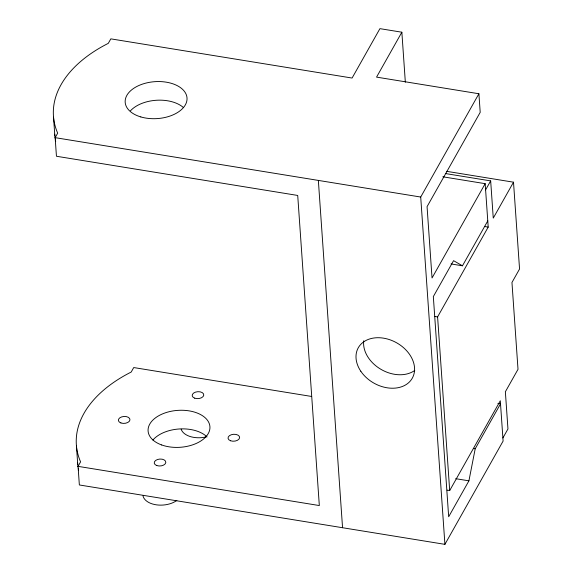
<?xml version="1.0" encoding="UTF-8"?>
<svg xmlns="http://www.w3.org/2000/svg" width="573" height="573" viewBox="0 0 573 573"><rect width="100%" height="100%" fill="white"/><g stroke="black" fill="none" stroke-linecap="round" stroke-linejoin="round"><path stroke-width="0.86" d="M487.766 220.892L462.461 265.8L453.572 260.665L433.331 296.592L448.673 516.76L468.922 480.833L475.21 448.759L500.516 403.85L497.873 403.421M447.055 490.137L449.69 490.567L500.301 400.749L503.108 441.06L444.913 544.35L79.353 484.966L78.057 466.358L319.326 505.551L297.716 195.45L56.448 156.257L55.151 137.656L57.68 133.165A140.772 84.023 -4 0 1 108.29 43.347L110.818 38.857L352.087 78.05L379.92 28.65L401.859 32.21L405.34 82.211M78.057 466.358L80.585 461.867A140.772 84.023 -4 0 1 131.196 372.049L133.724 367.558L311.597 396.459M401.859 32.21L376.554 77.119L478.906 93.75L480.203 112.358L427.064 206.66L432.035 277.984L485.173 183.675L442.822 176.799M444.913 544.35L420.711 197.04L478.906 93.75M485.61 189.878L490.667 180.896L445.787 173.605M449.69 490.567L437.593 316.912L488.203 227.094L485.173 183.675M446.625 171.32L513.508 182.185L493.26 218.112L490.667 180.896M502.893 437.958L507.957 428.976L505.365 391.767L518.013 369.313L511.961 282.482L519.553 269.009L513.508 182.185M55.151 137.656L420.711 197.04M484.679 226.521L488.203 227.094M450.994 263.938L462.461 265.8M434.95 316.482L437.593 316.912M473.448 448.473L475.21 448.759M455.685 478.684L468.922 480.833M318.352 180.409L342.554 527.719M53.54 117.214L54.836 135.815M76.445 445.916L77.742 464.524M152.891 440.064A30.992 18.501 -4 0 1 179.621 428.948A30.992 18.501 -4 0 1 207.054 436.927M55.688 141.481A140.772 84.023 -4 0 1 55.38 139.869M55.123 138.251A140.772 84.023 -4 0 1 54.707 134.189M78.594 470.182A140.772 84.023 -4 0 1 78.286 468.571M78.028 466.959A140.772 84.023 -4 0 1 77.613 462.898M130.479 110.797A30.992 18.501 -4 0 1 183.482 107.602M414.78 370.402A30.992 23.142 29.4 0 1 381.052 369.399A30.992 23.142 29.4 0 1 363.74 340.77M206.251 436.877A19.375 11.56 -4 0 1 181.154 429.206M176.842 500.43A19.375 11.56 -4 0 1 156.615 504.87A19.375 11.56 -4 0 1 142.999 495.853M161.658 444.956A30.992 18.501 -4 0 0 209.868 428.776A30.992 18.501 -4 0 0 165.482 412.775A30.992 18.501 -4 0 0 161.658 444.956M156.773 465.541A5.809 3.467 -4 0 0 165.812 462.504A5.809 3.467 -4 0 0 157.489 459.51A5.809 3.467 -4 0 0 156.773 465.541M230.582 440.766A5.809 3.467 -4 0 0 239.621 437.736A5.809 3.467 -4 0 0 231.299 434.735A5.809 3.467 -4 0 0 230.582 440.766M120.917 422.953A5.809 3.467 -4 0 0 129.956 419.916A5.809 3.467 -4 0 0 121.634 416.915A5.809 3.467 -4 0 0 120.917 422.953M194.727 398.178A5.809 3.467 -4 0 0 203.766 395.141A5.809 3.467 -4 0 0 195.443 392.147A5.809 3.467 -4 0 0 194.727 398.178M140.815 116.928A30.992 18.501 -4 0 0 187.042 98.613A30.992 18.501 -4 0 0 140.428 84.854A30.992 18.501 -4 0 0 140.815 116.928M360.825 371.261A30.992 23.142 29.4 0 0 411.478 379.491A30.992 23.142 29.4 0 0 383.559 338.163A30.992 23.142 29.4 0 0 360.825 371.261"/></g></svg>
